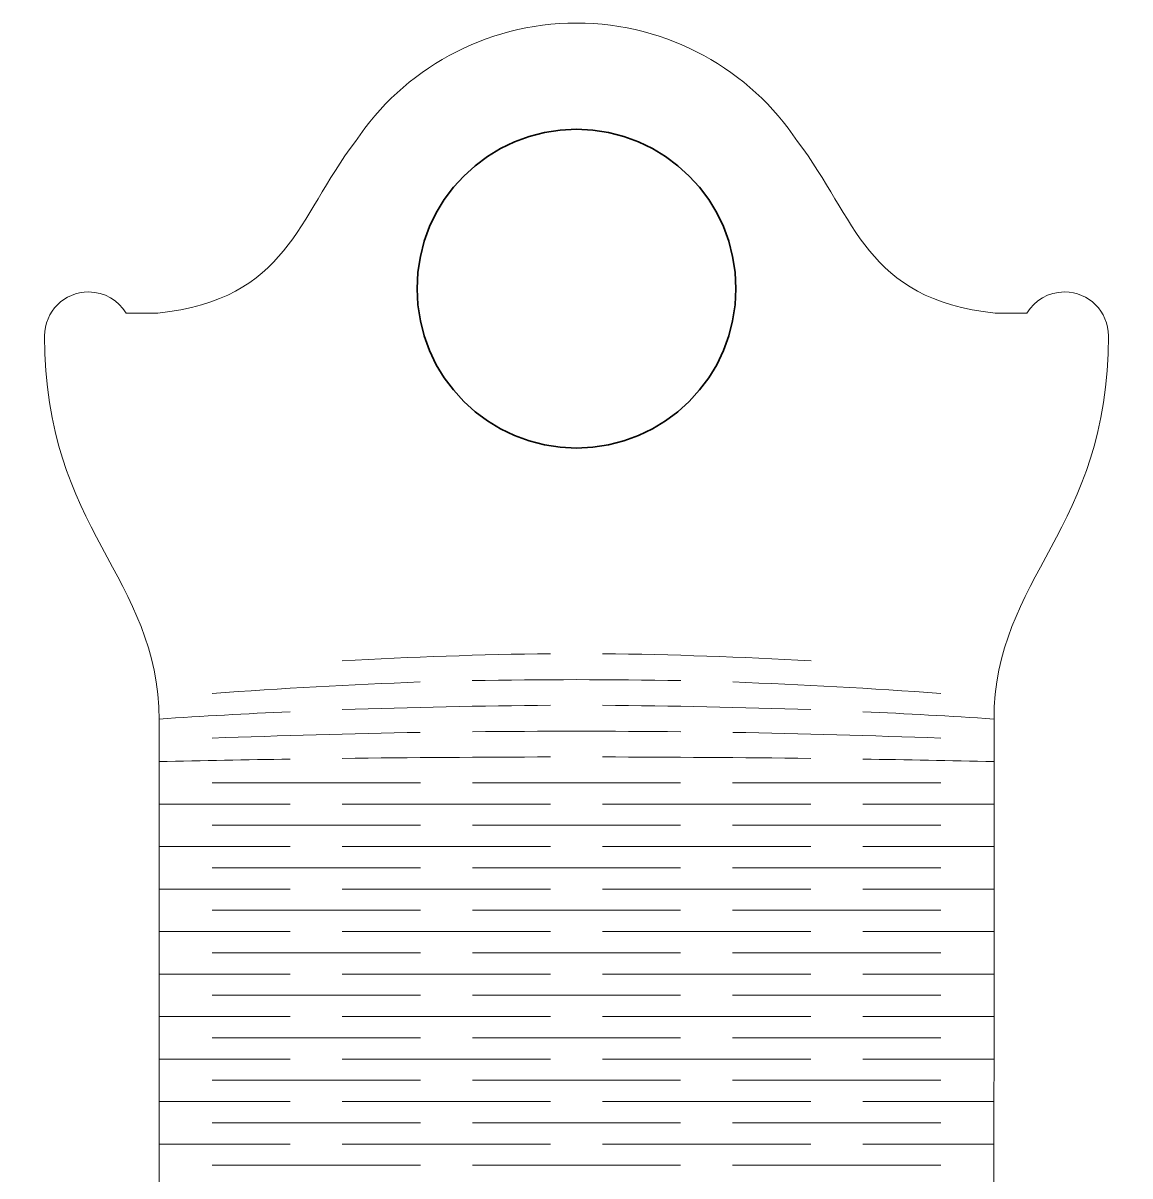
# Model space of a CAD drawing. Header units: millimetres. Extents: x 3373 to 5945, y -463 to 413.
# Drawn here: x 4205.6 to 4309.8, y 217.4 to 325.9 of the extents above; entities that cross this region are included whole.
import ezdxf

# ---------------------------------------------------------------- set-up
doc = ezdxf.new("R2010")
doc.units = ezdxf.units.MM
doc.header["$MEASUREMENT"] = 0
doc.layers.add('Layer 1', color=7, linetype='Continuous')

msp = doc.modelspace()

# ---------------------------------------------------------------- linework, layer by layer
at = {"layer": 'Layer 1', "color": 240, "lineweight": 9}
msp.add_open_spline([(4256.6927, -107.9486), (4249.343, -115.2982), (4239.045, -109.6663), (4230.6279, -117.2591), (4230.6279, -117.2591), (4230.218, -117.6291), (4229.4555, -117.9482), (4228.9029, -117.9482), (4228.9029, -117.9482), (4228.9029, -117.9482), (4207.5812, -117.9482), (4207.5812, -117.9482), (4207.5812, -117.9482), (4206.4768, -117.9482), (4205.5954, -117.0532), (4205.5954, -115.9486), (4205.5954, -115.9486), (4205.5954, -78.677), (4211.9688, -67.9323), (4212.1929, -50.7462), (4212.1929, -50.7462), (4212.1929, -49.0898), (4213.5357, -47.7461), (4215.1928, -47.7461), (4215.1928, -47.7461), (4215.1928, -47.7461), (4218.3947, -47.7461), (4218.3947, -47.7461), (4218.3947, -47.7461), (4218.3947, -47.7461), (4218.3947, -38.146), (4218.3947, -38.146), (4218.3947, -38.146), (4218.3947, -38.146), (4215.8946, -38.146), (4215.8946, -38.146), (4215.8946, -38.146), (4215.6185, -38.146), (4215.3947, -37.9221), (4215.3947, -37.6458), (4215.3947, -37.6458), (4215.3947, -37.6458), (4215.3947, -28.2455), (4215.3947, -28.2455), (4215.3947, -28.2455), (4215.3947, -27.9698), (4215.6185, -27.7459), (4215.8946, -27.7459), (4215.8946, -27.7459), (4215.8946, -27.7459), (4218.3947, -27.7459), (4218.3947, -27.7459), (4218.3947, -27.7459), (4218.3947, -27.7459), (4218.3947, -18.146), (4218.3947, -18.146), (4218.3947, -18.146), (4218.3947, -18.146), (4215.8946, -18.146), (4215.8946, -18.146), (4215.8946, -18.146), (4215.6185, -18.146), (4215.3947, -17.9221), (4215.3947, -17.6458), (4215.3947, -17.6458), (4215.3947, -17.6458), (4215.3947, -8.2454), (4215.3947, -8.2454), (4215.3947, -8.2454), (4215.3947, -7.9698), (4215.6185, -7.7459), (4215.8946, -7.7459), (4215.8946, -7.7459), (4215.8946, -7.7459), (4218.3947, -7.7453), (4218.3947, -7.7453), (4218.3947, -7.7453), (4218.3947, -7.7453), (4218.3947, 1.8542), (4218.3947, 1.8542), (4218.3947, 1.8542), (4218.3947, 1.8542), (4215.8946, 1.8542), (4215.8946, 1.8542), (4215.8946, 1.8542), (4215.6185, 1.8542), (4215.3947, 2.0782), (4215.3947, 2.3544), (4215.3947, 2.3544), (4215.3947, 2.3544), (4215.3947, 11.7547), (4215.3947, 11.7547), (4215.3947, 11.7547), (4215.3947, 12.0304), (4215.6185, 12.2542), (4215.8946, 12.2542), (4215.8946, 12.2542), (4215.8946, 12.2542), (4218.3947, 12.2549), (4218.3947, 12.2549), (4218.3947, 12.2549), (4218.3947, 12.2549), (4218.3947, 21.8543), (4218.3947, 21.8543), (4218.3947, 21.8543), (4218.3947, 21.8543), (4215.8946, 21.8543), (4215.8946, 21.8543), (4215.8946, 21.8543), (4215.6185, 21.8543), (4215.3947, 22.0784), (4215.3947, 22.3547), (4215.3947, 22.3547), (4215.3947, 22.3547), (4215.3947, 31.7549), (4215.3947, 31.7549), (4215.3947, 31.7549), (4215.3947, 32.0305), (4215.6185, 32.2544), (4215.8946, 32.2544), (4215.8946, 32.2544), (4215.8946, 32.2544), (4218.3947, 32.2551), (4218.3947, 32.2551), (4218.3947, 32.2551), (4218.3947, 32.2551), (4218.3947, 41.8546), (4218.3947, 41.8546), (4218.3947, 41.8546), (4218.3947, 41.8546), (4215.8946, 41.8546), (4215.8946, 41.8546), (4215.8946, 41.8546), (4215.6185, 41.8546), (4215.3947, 42.0785), (4215.3947, 42.3548), (4215.3947, 42.3548), (4215.3947, 42.3548), (4215.3947, 51.755), (4215.3947, 51.755), (4215.3947, 51.755), (4215.3947, 52.0306), (4215.6185, 52.2547), (4215.8946, 52.2547), (4215.8946, 52.2547), (4215.8946, 52.2547), (4218.3947, 52.2554), (4218.3947, 52.2554), (4218.3947, 52.2554), (4218.3947, 52.2554), (4218.3947, 61.8548), (4218.3947, 61.8548), (4218.3947, 61.8548), (4218.3947, 61.8548), (4215.8946, 61.8548), (4215.8946, 61.8548), (4215.8946, 61.8548), (4215.6185, 61.8548), (4215.3947, 62.0787), (4215.3947, 62.355), (4215.3947, 62.355), (4215.3947, 62.355), (4215.3947, 71.7553), (4215.3947, 71.7553), (4215.3947, 71.7553), (4215.3947, 72.0308), (4215.6185, 72.2548), (4215.8946, 72.2548), (4215.8946, 72.2548), (4215.8946, 72.2548), (4218.3947, 72.2555), (4218.3947, 72.2555), (4218.3947, 72.2555), (4218.3947, 72.2555), (4218.3947, 81.8551), (4218.3947, 81.8551), (4218.3947, 81.8551), (4218.3947, 81.8551), (4215.8946, 81.8551), (4215.8946, 81.8551), (4215.8946, 81.8551), (4215.6185, 81.8551), (4215.3947, 82.0791), (4215.3947, 82.3554), (4215.3947, 82.3554), (4215.3947, 82.3554), (4215.3947, 91.7549), (4215.3947, 91.7549), (4215.3947, 91.7549), (4215.3947, 92.0306), (4215.6185, 92.2545), (4215.8946, 92.2545), (4215.8946, 92.2545), (4215.8946, 92.2545), (4218.3947, 92.2552), (4218.3947, 92.2552), (4218.3947, 92.2552), (4218.3947, 92.2552), (4218.3947, 101.8555), (4218.3947, 101.8555), (4218.3947, 101.8555), (4218.3947, 101.8555), (4215.8946, 101.8548), (4215.8946, 101.8548), (4215.8946, 101.8548), (4215.6185, 101.8548), (4215.3947, 102.0787), (4215.3947, 102.3544), (4215.3947, 102.3544), (4215.3947, 102.3544), (4215.3947, 111.7547), (4215.3947, 111.7547), (4215.3947, 111.7547), (4215.3947, 112.0309), (4215.6185, 112.2549), (4215.8946, 112.2549), (4215.8946, 112.2549), (4215.8946, 112.2549), (4218.3947, 112.2549), (4218.3947, 112.2549), (4218.3947, 112.2549), (4218.3947, 112.2549), (4218.3947, 121.8551), (4218.3947, 121.8551), (4218.3947, 121.8551), (4218.3947, 121.8551), (4215.8946, 121.8545), (4215.8946, 121.8545), (4215.8946, 121.8545), (4215.6185, 121.8545), (4215.3947, 122.0783), (4215.3947, 122.3546), (4215.3947, 122.3546), (4215.3947, 122.3546), (4215.3947, 131.755), (4215.3947, 131.755), (4215.3947, 131.755), (4215.3947, 132.0306), (4215.6185, 132.2546), (4215.8946, 132.2546), (4215.8946, 132.2546), (4215.8946, 132.2546), (4218.3947, 132.2546), (4218.3947, 132.2546), (4218.3947, 132.2546), (4218.3947, 132.2546), (4218.3947, 141.8553), (4218.3947, 141.8553), (4218.3947, 141.8553), (4218.3947, 141.8553), (4215.8946, 141.8546), (4215.8946, 141.8546), (4215.8946, 141.8546), (4215.6185, 141.8546), (4215.3947, 142.0785), (4215.3947, 142.3548), (4215.3947, 142.3548), (4215.3947, 142.3548), (4215.3947, 151.7551), (4215.3947, 151.7551), (4215.3947, 151.7551), (4215.3947, 152.0308), (4215.6185, 152.2546), (4215.8946, 152.2546), (4215.8946, 152.2546), (4215.8946, 152.2546), (4218.3947, 152.2546), (4218.3947, 152.2546), (4218.3947, 152.2546), (4218.3947, 152.2546), (4218.3947, 161.8554), (4218.3947, 161.8554), (4218.3947, 161.8554), (4218.3947, 161.8554), (4215.8946, 161.8547), (4215.8946, 161.8547), (4215.8946, 161.8547), (4215.6185, 161.8547), (4215.3947, 162.0788), (4215.3947, 162.355), (4215.3947, 162.355), (4215.3947, 162.355), (4215.3947, 171.7552), (4215.3947, 171.7552), (4215.3947, 171.7552), (4215.3947, 172.0309), (4215.6185, 172.2547), (4215.8946, 172.2547), (4215.8946, 172.2547), (4215.8946, 172.2547), (4218.3947, 172.2547), (4218.3947, 172.2547), (4218.3947, 172.2547), (4218.3947, 172.2547), (4218.3947, 181.8556), (4218.3947, 181.8556), (4218.3947, 181.8556), (4218.3947, 181.8556), (4215.8946, 181.8548), (4215.8946, 181.8548), (4215.8946, 181.8548), (4215.6185, 181.8548), (4215.3947, 182.0788), (4215.3947, 182.3551), (4215.3947, 182.3551), (4215.3947, 182.3551), (4215.3947, 191.7553), (4215.3947, 191.7553), (4215.3947, 191.7553), (4215.3947, 192.0309), (4215.6185, 192.2549), (4215.8946, 192.2549), (4215.8946, 192.2549), (4215.8946, 192.2549), (4218.3947, 192.2549), (4218.3947, 192.2549), (4218.3947, 192.2549), (4218.3947, 192.2553), (4218.3933, 260.2632), (4218.3933, 260.2632), (4218.3933, 260.2632), (4218.3933, 273.851), (4207.6225, 277.9996), (4207.6225, 296.4188), (4207.6225, 296.4188), (4207.6225, 298.7023), (4209.4725, 300.5529), (4211.7559, 300.5529), (4211.7559, 300.5529), (4213.2583, 300.5529), (4214.5721, 299.7516), (4215.2913, 298.5526), (4215.2913, 298.5526), (4215.2913, 298.5526), (4218.2914, 298.5526), (4218.2914, 298.5526), (4218.2914, 298.5526), (4230.5672, 299.9075), (4231.343, 307.4568), (4236.8873, 314.7226), (4236.8873, 314.7226), (4241.37, 321.436), (4249.0154, 325.8579), (4257.6931, 325.8579), (4257.6931, 325.8579), (4266.3711, 325.8579), (4274.0164, 321.436), (4278.4991, 314.7226), (4278.4991, 314.7226), (4284.0434, 307.4568), (4284.8191, 299.9075), (4297.095, 298.5526), (4297.095, 298.5526), (4297.095, 298.5526), (4300.0951, 298.5526), (4300.0951, 298.5526), (4300.0951, 298.5526), (4300.8144, 299.7516), (4302.1288, 300.5529), (4303.6305, 300.5529), (4303.6305, 300.5529), (4305.9138, 300.5529), (4307.7639, 298.7023), (4307.7639, 296.4188), (4307.7639, 296.4188), (4307.7639, 277.9996), (4296.9932, 273.851), (4296.9932, 260.2632), (4296.9932, 260.2632), (4296.9932, 260.2632), (4296.9917, 192.2553), (4296.9917, 192.2553), (4296.9917, 192.2553), (4296.9908, 192.2549), (4299.4909, 192.2549), (4299.4909, 192.2549), (4299.4909, 192.2549), (4299.7668, 192.2549), (4299.9907, 192.0309), (4299.9907, 191.7553), (4299.9907, 191.7553), (4299.9907, 191.7553), (4299.9907, 182.3551), (4299.9907, 182.3551), (4299.9907, 182.3551), (4299.9907, 182.0788), (4299.7668, 181.8548), (4299.4909, 181.8548), (4299.4909, 181.8548), (4299.4909, 181.8548), (4296.9908, 181.8556), (4296.9908, 181.8556), (4296.9908, 181.8556), (4296.9908, 181.8556), (4296.9908, 172.2547), (4296.9908, 172.2547), (4296.9908, 172.2547), (4296.9908, 172.2547), (4299.4909, 172.2547), (4299.4909, 172.2547), (4299.4909, 172.2547), (4299.7668, 172.2547), (4299.9907, 172.0309), (4299.9907, 171.7552), (4299.9907, 171.7552), (4299.9907, 171.7552), (4299.9907, 162.355), (4299.9907, 162.355), (4299.9907, 162.355), (4299.9907, 162.0788), (4299.7668, 161.8547), (4299.4909, 161.8547), (4299.4909, 161.8547), (4299.4909, 161.8547), (4296.9908, 161.8554), (4296.9908, 161.8554), (4296.9908, 161.8554), (4296.9908, 161.8554), (4296.9908, 152.2553), (4296.9908, 152.2553), (4296.9908, 152.2553), (4296.9908, 152.2553), (4299.4909, 152.2546), (4299.4909, 152.2546), (4299.4909, 152.2546), (4299.7668, 152.2546), (4299.9907, 152.0308), (4299.9907, 151.7551), (4299.9907, 151.7551), (4299.9907, 151.7551), (4299.9907, 142.3548), (4299.9907, 142.3548), (4299.9907, 142.3548), (4299.9907, 142.0785), (4299.7668, 141.8546), (4299.4909, 141.8546), (4299.4909, 141.8546), (4299.4909, 141.8546), (4296.9908, 141.8546), (4296.9908, 141.8546), (4296.9908, 141.8546), (4296.9908, 141.8546), (4296.9908, 132.2546), (4296.9908, 132.2546), (4296.9908, 132.2546), (4296.9908, 132.2546), (4299.4909, 132.2546), (4299.4909, 132.2546), (4299.4909, 132.2546), (4299.7668, 132.2546), (4299.9907, 132.0306), (4299.9907, 131.755), (4299.9907, 131.755), (4299.9907, 131.755), (4299.9907, 122.3546), (4299.9907, 122.3546), (4299.9907, 122.3546), (4299.9907, 122.0783), (4299.7668, 121.8545), (4299.4909, 121.8545), (4299.4909, 121.8545), (4299.4909, 121.8545), (4296.9908, 121.8551), (4296.9908, 121.8551), (4296.9908, 121.8551), (4296.9908, 121.8551), (4296.9908, 112.2549), (4296.9908, 112.2549), (4296.9908, 112.2549), (4296.9908, 112.2549), (4299.4909, 112.2549), (4299.4909, 112.2549), (4299.4909, 112.2549), (4299.7668, 112.2549), (4299.9907, 112.0309), (4299.9907, 111.7547), (4299.9907, 111.7547), (4299.9907, 111.7547), (4299.9907, 102.3544), (4299.9907, 102.3544), (4299.9907, 102.3544), (4299.9907, 102.0787), (4299.7668, 101.8548), (4299.4909, 101.8548), (4299.4909, 101.8548), (4299.4909, 101.8548), (4296.9908, 101.8555), (4296.9908, 101.8555), (4296.9908, 101.8555), (4296.9908, 101.8555), (4296.9908, 92.2552), (4296.9908, 92.2552), (4296.9908, 92.2552), (4296.9908, 92.2552), (4299.4909, 92.2545), (4299.4909, 92.2545), (4299.4909, 92.2545), (4299.7668, 92.2545), (4299.9907, 92.0306), (4299.9907, 91.7549), (4299.9907, 91.7549), (4299.9907, 91.7549), (4299.9907, 82.3554), (4299.9907, 82.3554), (4299.9907, 82.3554), (4299.9907, 82.0791), (4299.7668, 81.8551), (4299.4909, 81.8551), (4299.4909, 81.8551), (4299.4909, 81.8551), (4296.9908, 81.8551), (4296.9908, 81.8551), (4296.9908, 81.8551), (4296.9908, 81.8551), (4296.9908, 72.2555), (4296.9908, 72.2555), (4296.9908, 72.2555), (4296.9908, 72.2555), (4299.4909, 72.2548), (4299.4909, 72.2548), (4299.4909, 72.2548), (4299.7668, 72.2548), (4299.9907, 72.0308), (4299.9907, 71.7553), (4299.9907, 71.7553), (4299.9907, 71.7553), (4299.9907, 62.355), (4299.9907, 62.355), (4299.9907, 62.355), (4299.9907, 62.0787), (4299.7668, 61.8548), (4299.4909, 61.8548), (4299.4909, 61.8548), (4299.4909, 61.8548), (4296.9908, 61.8548), (4296.9908, 61.8548), (4296.9908, 61.8548), (4296.9908, 61.8548), (4296.9908, 52.2547), (4296.9908, 52.2547), (4296.9908, 52.2547), (4296.9908, 52.2547), (4299.4909, 52.2547), (4299.4909, 52.2547), (4299.4909, 52.2547), (4299.7668, 52.2547), (4299.9907, 52.0306), (4299.9907, 51.755), (4299.9907, 51.755), (4299.9907, 51.755), (4299.9907, 42.3548), (4299.9907, 42.3548), (4299.9907, 42.3548), (4299.9907, 42.0785), (4299.7668, 41.8546), (4299.4909, 41.8546), (4299.4909, 41.8546), (4299.4909, 41.8546), (4296.9908, 41.8553), (4296.9908, 41.8553), (4296.9908, 41.8553), (4296.9908, 41.8553), (4296.9908, 32.2551), (4296.9908, 32.2551), (4296.9908, 32.2551), (4296.9908, 32.2551), (4299.4909, 32.2544), (4299.4909, 32.2544), (4299.4909, 32.2544), (4299.7668, 32.2544), (4299.9907, 32.0305), (4299.9907, 31.7549), (4299.9907, 31.7549), (4299.9907, 31.7549), (4299.9907, 22.3547), (4299.9907, 22.3547), (4299.9907, 22.3547), (4299.9907, 22.0784), (4299.7668, 21.8543), (4299.4909, 21.8543), (4299.4909, 21.8543), (4299.4909, 21.8543), (4296.9908, 21.8543), (4296.9908, 21.8543), (4296.9908, 21.8543), (4296.9908, 21.8543), (4296.9908, 12.2549), (4296.9908, 12.2549), (4296.9908, 12.2549), (4296.9908, 12.2549), (4299.4909, 12.2542), (4299.4909, 12.2542), (4299.4909, 12.2542), (4299.7668, 12.2542), (4299.9907, 12.0304), (4299.9907, 11.7547), (4299.9907, 11.7547), (4299.9907, 11.7547), (4299.9907, 2.3544), (4299.9907, 2.3544), (4299.9907, 2.3544), (4299.9907, 2.0782), (4299.7668, 1.8542), (4299.4909, 1.8542), (4299.4909, 1.8542), (4299.4909, 1.8542), (4296.9908, 1.8542), (4296.9908, 1.8542), (4296.9908, 1.8542), (4296.9908, 1.8542), (4296.9908, -7.7459), (4296.9908, -7.7459), (4296.9908, -7.7459), (4296.9908, -7.7459), (4299.4909, -7.7459), (4299.4909, -7.7459), (4299.4909, -7.7459), (4299.7668, -7.7459), (4299.9907, -7.9698), (4299.9907, -8.2454), (4299.9907, -8.2454), (4299.9907, -8.2454), (4299.9907, -17.6458), (4299.9907, -17.6458), (4299.9907, -17.6458), (4299.9907, -17.9221), (4299.7668, -18.146), (4299.4909, -18.146), (4299.4909, -18.146), (4299.4909, -18.146), (4296.9908, -18.1453), (4296.9908, -18.1453), (4296.9908, -18.1453), (4296.9908, -18.1453), (4296.9908, -27.7459), (4296.9908, -27.7459), (4296.9908, -27.7459), (4296.9908, -27.7459), (4299.4909, -27.7459), (4299.4909, -27.7459), (4299.4909, -27.7459), (4299.7668, -27.7459), (4299.9907, -27.9698), (4299.9907, -28.2455), (4299.9907, -28.2455), (4299.9907, -28.2455), (4299.9907, -37.6458), (4299.9907, -37.6458), (4299.9907, -37.6458), (4299.9907, -37.9221), (4299.7668, -38.146), (4299.4909, -38.146), (4299.4909, -38.146), (4299.4909, -38.146), (4296.9908, -38.146), (4296.9908, -38.146), (4296.9908, -38.146), (4296.9908, -38.146), (4296.9908, -47.7454), (4296.9908, -47.7454), (4296.9908, -47.7454), (4296.991, -47.7461), (4300.193, -47.7461), (4300.193, -47.7461), (4300.193, -47.7461), (4301.8501, -47.7461), (4303.1929, -49.0898), (4303.1929, -50.7462), (4303.1929, -50.7462), (4303.4169, -67.9323), (4309.7902, -78.677), (4309.7902, -115.9486), (4309.7902, -115.9486), (4309.7902, -117.0532), (4308.909, -117.9482), (4307.8046, -117.9482), (4307.8046, -117.9482), (4307.8046, -117.9482), (4286.4828, -117.9482), (4286.4828, -117.9482), (4286.4828, -117.9482), (4285.9305, -117.9482), (4285.1678, -117.6291), (4284.7578, -117.2591), (4284.7578, -117.2591), (4276.3407, -109.6663), (4266.0428, -115.2982), (4258.693, -107.9486), (4258.693, -107.9486), (4258.693, -107.9486), (4256.6927, -107.9486), (4256.6927, -107.9486)], degree=3, knots=[0, 0, 0, 0, 0.00574713, 0.00574713, 0.00574713, 0.00574713, 0.01149425, 0.01149425, 0.01149425, 0.01149425, 0.01724138, 0.01724138, 0.01724138, 0.01724138, 0.02298851, 0.02298851, 0.02298851, 0.02298851, 0.02873563, 0.02873563, 0.02873563, 0.02873563, 0.03448276, 0.03448276, 0.03448276, 0.03448276, 0.04022989, 0.04022989, 0.04022989, 0.04022989, 0.04597701, 0.04597701, 0.04597701, 0.04597701, 0.05172414, 0.05172414, 0.05172414, 0.05172414, 0.05747126, 0.05747126, 0.05747126, 0.05747126, 0.06321839, 0.06321839, 0.06321839, 0.06321839, 0.06896552, 0.06896552, 0.06896552, 0.06896552, 0.07471264, 0.07471264, 0.07471264, 0.07471264, 0.08045977, 0.08045977, 0.08045977, 0.08045977, 0.0862069, 0.0862069, 0.0862069, 0.0862069, 0.09195402, 0.09195402, 0.09195402, 0.09195402, 0.09770115, 0.09770115, 0.09770115, 0.09770115, 0.10344828, 0.10344828, 0.10344828, 0.10344828, 0.1091954, 0.1091954, 0.1091954, 0.1091954, 0.11494253, 0.11494253, 0.11494253, 0.11494253, 0.12068966, 0.12068966, 0.12068966, 0.12068966, 0.12643678, 0.12643678, 0.12643678, 0.12643678, 0.13218391, 0.13218391, 0.13218391, 0.13218391, 0.13793103, 0.13793103, 0.13793103, 0.13793103, 0.14367816, 0.14367816, 0.14367816, 0.14367816, 0.14942529, 0.14942529, 0.14942529, 0.14942529, 0.15517241, 0.15517241, 0.15517241, 0.15517241, 0.16091954, 0.16091954, 0.16091954, 0.16091954, 0.16666667, 0.16666667, 0.16666667, 0.16666667, 0.17241379, 0.17241379, 0.17241379, 0.17241379, 0.17816092, 0.17816092, 0.17816092, 0.17816092, 0.18390805, 0.18390805, 0.18390805, 0.18390805, 0.18965517, 0.18965517, 0.18965517, 0.18965517, 0.1954023, 0.1954023, 0.1954023, 0.1954023, 0.20114943, 0.20114943, 0.20114943, 0.20114943, 0.20689655, 0.20689655, 0.20689655, 0.20689655, 0.21264368, 0.21264368, 0.21264368, 0.21264368, 0.2183908, 0.2183908, 0.2183908, 0.2183908, 0.22413793, 0.22413793, 0.22413793, 0.22413793, 0.22988506, 0.22988506, 0.22988506, 0.22988506, 0.23563218, 0.23563218, 0.23563218, 0.23563218, 0.24137931, 0.24137931, 0.24137931, 0.24137931, 0.24712644, 0.24712644, 0.24712644, 0.24712644, 0.25287356, 0.25287356, 0.25287356, 0.25287356, 0.25862069, 0.25862069, 0.25862069, 0.25862069, 0.26436782, 0.26436782, 0.26436782, 0.26436782, 0.27011494, 0.27011494, 0.27011494, 0.27011494, 0.27586207, 0.27586207, 0.27586207, 0.27586207, 0.2816092, 0.2816092, 0.2816092, 0.2816092, 0.28735632, 0.28735632, 0.28735632, 0.28735632, 0.29310345, 0.29310345, 0.29310345, 0.29310345, 0.29885057, 0.29885057, 0.29885057, 0.29885057, 0.3045977, 0.3045977, 0.3045977, 0.3045977, 0.31034483, 0.31034483, 0.31034483, 0.31034483, 0.31609195, 0.31609195, 0.31609195, 0.31609195, 0.32183908, 0.32183908, 0.32183908, 0.32183908, 0.32758621, 0.32758621, 0.32758621, 0.32758621, 0.33333333, 0.33333333, 0.33333333, 0.33333333, 0.33908046, 0.33908046, 0.33908046, 0.33908046, 0.34482759, 0.34482759, 0.34482759, 0.34482759, 0.35057471, 0.35057471, 0.35057471, 0.35057471, 0.35632184, 0.35632184, 0.35632184, 0.35632184, 0.36206897, 0.36206897, 0.36206897, 0.36206897, 0.36781609, 0.36781609, 0.36781609, 0.36781609, 0.37356322, 0.37356322, 0.37356322, 0.37356322, 0.37931034, 0.37931034, 0.37931034, 0.37931034, 0.38505747, 0.38505747, 0.38505747, 0.38505747, 0.3908046, 0.3908046, 0.3908046, 0.3908046, 0.39655172, 0.39655172, 0.39655172, 0.39655172, 0.40229885, 0.40229885, 0.40229885, 0.40229885, 0.40804598, 0.40804598, 0.40804598, 0.40804598, 0.4137931, 0.4137931, 0.4137931, 0.4137931, 0.41954023, 0.41954023, 0.41954023, 0.41954023, 0.42528736, 0.42528736, 0.42528736, 0.42528736, 0.43103448, 0.43103448, 0.43103448, 0.43103448, 0.43678161, 0.43678161, 0.43678161, 0.43678161, 0.44252874, 0.44252874, 0.44252874, 0.44252874, 0.44827586, 0.44827586, 0.44827586, 0.44827586, 0.45402299, 0.45402299, 0.45402299, 0.45402299, 0.45977011, 0.45977011, 0.45977011, 0.45977011, 0.46551724, 0.46551724, 0.46551724, 0.46551724, 0.47126437, 0.47126437, 0.47126437, 0.47126437, 0.47701149, 0.47701149, 0.47701149, 0.47701149, 0.48275862, 0.48275862, 0.48275862, 0.48275862, 0.48850575, 0.48850575, 0.48850575, 0.48850575, 0.49425287, 0.49425287, 0.49425287, 0.49425287, 0.5, 0.5, 0.5, 0.5, 0.50574713, 0.50574713, 0.50574713, 0.50574713, 0.51149425, 0.51149425, 0.51149425, 0.51149425, 0.51724138, 0.51724138, 0.51724138, 0.51724138, 0.52298851, 0.52298851, 0.52298851, 0.52298851, 0.52873563, 0.52873563, 0.52873563, 0.52873563, 0.53448276, 0.53448276, 0.53448276, 0.53448276, 0.54022989, 0.54022989, 0.54022989, 0.54022989, 0.54597701, 0.54597701, 0.54597701, 0.54597701, 0.55172414, 0.55172414, 0.55172414, 0.55172414, 0.55747126, 0.55747126, 0.55747126, 0.55747126, 0.56321839, 0.56321839, 0.56321839, 0.56321839, 0.56896552, 0.56896552, 0.56896552, 0.56896552, 0.57471264, 0.57471264, 0.57471264, 0.57471264, 0.58045977, 0.58045977, 0.58045977, 0.58045977, 0.5862069, 0.5862069, 0.5862069, 0.5862069, 0.59195402, 0.59195402, 0.59195402, 0.59195402, 0.59770115, 0.59770115, 0.59770115, 0.59770115, 0.60344828, 0.60344828, 0.60344828, 0.60344828, 0.6091954, 0.6091954, 0.6091954, 0.6091954, 0.61494253, 0.61494253, 0.61494253, 0.61494253, 0.62068966, 0.62068966, 0.62068966, 0.62068966, 0.62643678, 0.62643678, 0.62643678, 0.62643678, 0.63218391, 0.63218391, 0.63218391, 0.63218391, 0.63793103, 0.63793103, 0.63793103, 0.63793103, 0.64367816, 0.64367816, 0.64367816, 0.64367816, 0.64942529, 0.64942529, 0.64942529, 0.64942529, 0.65517241, 0.65517241, 0.65517241, 0.65517241, 0.66091954, 0.66091954, 0.66091954, 0.66091954, 0.66666667, 0.66666667, 0.66666667, 0.66666667, 0.67241379, 0.67241379, 0.67241379, 0.67241379, 0.67816092, 0.67816092, 0.67816092, 0.67816092, 0.68390805, 0.68390805, 0.68390805, 0.68390805, 0.68965517, 0.68965517, 0.68965517, 0.68965517, 0.6954023, 0.6954023, 0.6954023, 0.6954023, 0.70114943, 0.70114943, 0.70114943, 0.70114943, 0.70689655, 0.70689655, 0.70689655, 0.70689655, 0.71264368, 0.71264368, 0.71264368, 0.71264368, 0.7183908, 0.7183908, 0.7183908, 0.7183908, 0.72413793, 0.72413793, 0.72413793, 0.72413793, 0.72988506, 0.72988506, 0.72988506, 0.72988506, 0.73563218, 0.73563218, 0.73563218, 0.73563218, 0.74137931, 0.74137931, 0.74137931, 0.74137931, 0.74712644, 0.74712644, 0.74712644, 0.74712644, 0.75287356, 0.75287356, 0.75287356, 0.75287356, 0.75862069, 0.75862069, 0.75862069, 0.75862069, 0.76436782, 0.76436782, 0.76436782, 0.76436782, 0.77011494, 0.77011494, 0.77011494, 0.77011494, 0.77586207, 0.77586207, 0.77586207, 0.77586207, 0.7816092, 0.7816092, 0.7816092, 0.7816092, 0.78735632, 0.78735632, 0.78735632, 0.78735632, 0.79310345, 0.79310345, 0.79310345, 0.79310345, 0.79885057, 0.79885057, 0.79885057, 0.79885057, 0.8045977, 0.8045977, 0.8045977, 0.8045977, 0.81034483, 0.81034483, 0.81034483, 0.81034483, 0.81609195, 0.81609195, 0.81609195, 0.81609195, 0.82183908, 0.82183908, 0.82183908, 0.82183908, 0.82758621, 0.82758621, 0.82758621, 0.82758621, 0.83333333, 0.83333333, 0.83333333, 0.83333333, 0.83908046, 0.83908046, 0.83908046, 0.83908046, 0.84482759, 0.84482759, 0.84482759, 0.84482759, 0.85057471, 0.85057471, 0.85057471, 0.85057471, 0.85632184, 0.85632184, 0.85632184, 0.85632184, 0.86206897, 0.86206897, 0.86206897, 0.86206897, 0.86781609, 0.86781609, 0.86781609, 0.86781609, 0.87356322, 0.87356322, 0.87356322, 0.87356322, 0.87931034, 0.87931034, 0.87931034, 0.87931034, 0.88505747, 0.88505747, 0.88505747, 0.88505747, 0.8908046, 0.8908046, 0.8908046, 0.8908046, 0.89655172, 0.89655172, 0.89655172, 0.89655172, 0.90229885, 0.90229885, 0.90229885, 0.90229885, 0.90804598, 0.90804598, 0.90804598, 0.90804598, 0.9137931, 0.9137931, 0.9137931, 0.9137931, 0.91954023, 0.91954023, 0.91954023, 0.91954023, 0.92528736, 0.92528736, 0.92528736, 0.92528736, 0.93103448, 0.93103448, 0.93103448, 0.93103448, 0.93678161, 0.93678161, 0.93678161, 0.93678161, 0.94252874, 0.94252874, 0.94252874, 0.94252874, 0.94827586, 0.94827586, 0.94827586, 0.94827586, 0.95402299, 0.95402299, 0.95402299, 0.95402299, 0.95977011, 0.95977011, 0.95977011, 0.95977011, 0.96551724, 0.96551724, 0.96551724, 0.96551724, 0.97126437, 0.97126437, 0.97126437, 0.97126437, 0.97701149, 0.97701149, 0.97701149, 0.97701149, 0.98275862, 0.98275862, 0.98275862, 0.98275862, 0.98850575, 0.98850575, 0.98850575, 0.98850575, 1, 1, 1, 1], dxfattribs=at)
at = {"layer": 'Layer 1', "color": 35, "lineweight": 35}
msp.add_open_spline([(4272.6932, 300.8578), (4272.6932, 300.8578), (4272.6181, 299.3329), (4272.6181, 299.3329), (4272.6181, 299.3329), (4272.6181, 299.3329), (4272.3931, 297.8329), (4272.3931, 297.8329), (4272.3931, 297.8329), (4272.3931, 297.8329), (4272.0181, 296.4079), (4272.0181, 296.4079), (4272.0181, 296.4079), (4272.0181, 296.4079), (4271.5181, 295.0329), (4271.5181, 295.0329), (4271.5181, 295.0329), (4271.5181, 295.0329), (4270.8931, 293.7078), (4270.8931, 293.7078), (4270.8931, 293.7078), (4270.8931, 293.7078), (4270.1431, 292.4829), (4270.1431, 292.4829), (4270.1431, 292.4829), (4270.1431, 292.4829), (4269.2681, 291.3328), (4269.2681, 291.3328), (4269.2681, 291.3328), (4269.2681, 291.3328), (4268.2931, 290.2579), (4268.2931, 290.2579), (4268.2931, 290.2579), (4268.2931, 290.2579), (4267.2432, 289.2829), (4267.2432, 289.2829), (4267.2432, 289.2829), (4267.2432, 289.2829), (4266.0681, 288.4329), (4266.0681, 288.4329), (4266.0681, 288.4329), (4266.0681, 288.4329), (4264.8431, 287.6829), (4264.8431, 287.6829), (4264.8431, 287.6829), (4264.8431, 287.6829), (4263.5431, 287.0329), (4263.5431, 287.0329), (4263.5431, 287.0329), (4263.5431, 287.0329), (4262.1431, 286.5329), (4262.1431, 286.5329), (4262.1431, 286.5329), (4262.1431, 286.5329), (4260.7181, 286.1578), (4260.7181, 286.1578), (4260.7181, 286.1578), (4260.7181, 286.1578), (4259.2181, 285.9329), (4259.2181, 285.9329), (4259.2181, 285.9329), (4259.2181, 285.9329), (4257.6931, 285.8579), (4257.6931, 285.8579), (4257.6931, 285.8579), (4257.6931, 285.8579), (4256.1681, 285.9329), (4256.1681, 285.9329), (4256.1681, 285.9329), (4256.1681, 285.9329), (4254.6681, 286.1578), (4254.6681, 286.1578), (4254.6681, 286.1578), (4254.6681, 286.1578), (4253.2431, 286.5329), (4253.2431, 286.5329), (4253.2431, 286.5329), (4253.2431, 286.5329), (4251.8431, 287.0329), (4251.8431, 287.0329), (4251.8431, 287.0329), (4251.8431, 287.0329), (4250.5431, 287.6829), (4250.5431, 287.6829), (4250.5431, 287.6829), (4250.5431, 287.6829), (4249.3181, 288.4329), (4249.3181, 288.4329), (4249.3181, 288.4329), (4249.3181, 288.4329), (4248.1432, 289.2829), (4248.1432, 289.2829), (4248.1432, 289.2829), (4248.1432, 289.2829), (4247.0931, 290.2579), (4247.0931, 290.2579), (4247.0931, 290.2579), (4247.0931, 290.2579), (4246.1181, 291.3328), (4246.1181, 291.3328), (4246.1181, 291.3328), (4246.1181, 291.3328), (4245.2431, 292.4829), (4245.2431, 292.4829), (4245.2431, 292.4829), (4245.2431, 292.4829), (4244.4932, 293.7078), (4244.4932, 293.7078), (4244.4932, 293.7078), (4244.4932, 293.7078), (4243.8681, 295.0329), (4243.8681, 295.0329), (4243.8681, 295.0329), (4243.8681, 295.0329), (4243.3681, 296.4079), (4243.3681, 296.4079), (4243.3681, 296.4079), (4243.3681, 296.4079), (4242.9932, 297.8329), (4242.9932, 297.8329), (4242.9932, 297.8329), (4242.9932, 297.8329), (4242.7681, 299.3329), (4242.7681, 299.3329), (4242.7681, 299.3329), (4242.7681, 299.3329), (4242.6932, 300.8578), (4242.6932, 300.8578), (4242.6932, 300.8578), (4242.6932, 300.8578), (4242.7681, 302.4079), (4242.7681, 302.4079), (4242.7681, 302.4079), (4242.7681, 302.4079), (4242.9932, 303.8829), (4242.9932, 303.8829), (4242.9932, 303.8829), (4242.9932, 303.8829), (4243.3681, 305.3329), (4243.3681, 305.3329), (4243.3681, 305.3329), (4243.3681, 305.3329), (4243.8681, 306.7079), (4243.8681, 306.7079), (4243.8681, 306.7079), (4243.8681, 306.7079), (4244.4932, 308.0079), (4244.4932, 308.0079), (4244.4932, 308.0079), (4244.4932, 308.0079), (4245.2431, 309.2579), (4245.2431, 309.2579), (4245.2431, 309.2579), (4245.2431, 309.2579), (4246.1181, 310.4079), (4246.1181, 310.4079), (4246.1181, 310.4079), (4246.1181, 310.4079), (4247.0931, 311.4579), (4247.0931, 311.4579), (4247.0931, 311.4579), (4247.0931, 311.4579), (4248.1432, 312.4329), (4248.1432, 312.4329), (4248.1432, 312.4329), (4248.1432, 312.4329), (4249.3181, 313.3079), (4249.3181, 313.3079), (4249.3181, 313.3079), (4249.3181, 313.3079), (4250.5431, 314.0579), (4250.5431, 314.0579), (4250.5431, 314.0579), (4250.5431, 314.0579), (4251.8431, 314.6829), (4251.8431, 314.6829), (4251.8431, 314.6829), (4251.8431, 314.6829), (4253.2431, 315.1829), (4253.2431, 315.1829), (4253.2431, 315.1829), (4253.2431, 315.1829), (4254.6681, 315.5579), (4254.6681, 315.5579), (4254.6681, 315.5579), (4254.6681, 315.5579), (4256.1681, 315.7829), (4256.1681, 315.7829), (4256.1681, 315.7829), (4256.1681, 315.7829), (4257.6931, 315.8579), (4257.6931, 315.8579), (4257.6931, 315.8579), (4257.6931, 315.8579), (4259.2181, 315.7829), (4259.2181, 315.7829), (4259.2181, 315.7829), (4259.2181, 315.7829), (4260.7181, 315.5579), (4260.7181, 315.5579), (4260.7181, 315.5579), (4260.7181, 315.5579), (4262.1431, 315.1829), (4262.1431, 315.1829), (4262.1431, 315.1829), (4262.1431, 315.1829), (4263.5431, 314.6829), (4263.5431, 314.6829), (4263.5431, 314.6829), (4263.5431, 314.6829), (4264.8431, 314.0579), (4264.8431, 314.0579), (4264.8431, 314.0579), (4264.8431, 314.0579), (4266.0681, 313.3079), (4266.0681, 313.3079), (4266.0681, 313.3079), (4266.0681, 313.3079), (4267.2432, 312.4329), (4267.2432, 312.4329), (4267.2432, 312.4329), (4267.2432, 312.4329), (4268.2931, 311.4579), (4268.2931, 311.4579), (4268.2931, 311.4579), (4268.2931, 311.4579), (4269.2681, 310.4079), (4269.2681, 310.4079), (4269.2681, 310.4079), (4269.2681, 310.4079), (4270.1431, 309.2579), (4270.1431, 309.2579), (4270.1431, 309.2579), (4270.1431, 309.2579), (4270.8931, 308.0079), (4270.8931, 308.0079), (4270.8931, 308.0079), (4270.8931, 308.0079), (4271.5181, 306.7079), (4271.5181, 306.7079), (4271.5181, 306.7079), (4271.5181, 306.7079), (4272.0181, 305.3329), (4272.0181, 305.3329), (4272.0181, 305.3329), (4272.0181, 305.3329), (4272.3931, 303.8829), (4272.3931, 303.8829), (4272.3931, 303.8829), (4272.3931, 303.8829), (4272.6181, 302.4079), (4272.6181, 302.4079), (4272.6181, 302.4079), (4272.6181, 302.4079), (4272.6932, 300.8578), (4272.6932, 300.8578)], degree=3, knots=[0, 0, 0, 0, 0.01538462, 0.01538462, 0.01538462, 0.01538462, 0.03076923, 0.03076923, 0.03076923, 0.03076923, 0.04615385, 0.04615385, 0.04615385, 0.04615385, 0.06153846, 0.06153846, 0.06153846, 0.06153846, 0.07692308, 0.07692308, 0.07692308, 0.07692308, 0.09230769, 0.09230769, 0.09230769, 0.09230769, 0.10769231, 0.10769231, 0.10769231, 0.10769231, 0.12307692, 0.12307692, 0.12307692, 0.12307692, 0.13846154, 0.13846154, 0.13846154, 0.13846154, 0.15384615, 0.15384615, 0.15384615, 0.15384615, 0.16923077, 0.16923077, 0.16923077, 0.16923077, 0.18461538, 0.18461538, 0.18461538, 0.18461538, 0.2, 0.2, 0.2, 0.2, 0.21538462, 0.21538462, 0.21538462, 0.21538462, 0.23076923, 0.23076923, 0.23076923, 0.23076923, 0.24615385, 0.24615385, 0.24615385, 0.24615385, 0.26153846, 0.26153846, 0.26153846, 0.26153846, 0.27692308, 0.27692308, 0.27692308, 0.27692308, 0.29230769, 0.29230769, 0.29230769, 0.29230769, 0.30769231, 0.30769231, 0.30769231, 0.30769231, 0.32307692, 0.32307692, 0.32307692, 0.32307692, 0.33846154, 0.33846154, 0.33846154, 0.33846154, 0.35384615, 0.35384615, 0.35384615, 0.35384615, 0.36923077, 0.36923077, 0.36923077, 0.36923077, 0.38461538, 0.38461538, 0.38461538, 0.38461538, 0.4, 0.4, 0.4, 0.4, 0.41538462, 0.41538462, 0.41538462, 0.41538462, 0.43076923, 0.43076923, 0.43076923, 0.43076923, 0.44615385, 0.44615385, 0.44615385, 0.44615385, 0.46153846, 0.46153846, 0.46153846, 0.46153846, 0.47692308, 0.47692308, 0.47692308, 0.47692308, 0.49230769, 0.49230769, 0.49230769, 0.49230769, 0.50769231, 0.50769231, 0.50769231, 0.50769231, 0.52307692, 0.52307692, 0.52307692, 0.52307692, 0.53846154, 0.53846154, 0.53846154, 0.53846154, 0.55384615, 0.55384615, 0.55384615, 0.55384615, 0.56923077, 0.56923077, 0.56923077, 0.56923077, 0.58461538, 0.58461538, 0.58461538, 0.58461538, 0.6, 0.6, 0.6, 0.6, 0.61538462, 0.61538462, 0.61538462, 0.61538462, 0.63076923, 0.63076923, 0.63076923, 0.63076923, 0.64615385, 0.64615385, 0.64615385, 0.64615385, 0.66153846, 0.66153846, 0.66153846, 0.66153846, 0.67692308, 0.67692308, 0.67692308, 0.67692308, 0.69230769, 0.69230769, 0.69230769, 0.69230769, 0.70769231, 0.70769231, 0.70769231, 0.70769231, 0.72307692, 0.72307692, 0.72307692, 0.72307692, 0.73846154, 0.73846154, 0.73846154, 0.73846154, 0.75384615, 0.75384615, 0.75384615, 0.75384615, 0.76923077, 0.76923077, 0.76923077, 0.76923077, 0.78461538, 0.78461538, 0.78461538, 0.78461538, 0.8, 0.8, 0.8, 0.8, 0.81538462, 0.81538462, 0.81538462, 0.81538462, 0.83076923, 0.83076923, 0.83076923, 0.83076923, 0.84615385, 0.84615385, 0.84615385, 0.84615385, 0.86153846, 0.86153846, 0.86153846, 0.86153846, 0.87692308, 0.87692308, 0.87692308, 0.87692308, 0.89230769, 0.89230769, 0.89230769, 0.89230769, 0.90769231, 0.90769231, 0.90769231, 0.90769231, 0.92307692, 0.92307692, 0.92307692, 0.92307692, 0.93846154, 0.93846154, 0.93846154, 0.93846154, 0.95384615, 0.95384615, 0.95384615, 0.95384615, 0.96923077, 0.96923077, 0.96923077, 0.96923077, 1, 1, 1, 1], dxfattribs=at)
at = {"layer": 'Layer 1', "color": 240, "lineweight": 9}
for points in [[(4255.24, 266.5114), (4248.6909, 266.4275), (4242.1614, 266.2035), (4235.6216, 265.84)], [(4279.7669, 265.8396), (4273.2272, 266.2035), (4266.6972, 266.4275), (4260.1482, 266.5114)], [(4242.9785, 263.8467), (4236.4384, 263.6002), (4229.9138, 263.2416), (4223.3856, 262.7712)], [(4267.5045, 263.9807), (4260.9611, 264.093), (4254.4272, 264.093), (4247.8841, 263.9807)], [(4272.4075, 263.8467), (4278.948, 263.6002), (4285.4727, 263.2416), (4292.0009, 262.7712)], [(4255.2424, 261.651), (4248.7015, 261.6008), (4242.1682, 261.466), (4235.6308, 261.2481)], [(4279.7583, 261.2481), (4273.2209, 261.4666), (4266.6873, 261.6008), (4260.1464, 261.651)], [(4230.7313, 261.0462), (4226.6172, 260.8603), (4222.5047, 260.6305), (4218.395, 260.3588)], [(4284.6544, 261.0462), (4288.7686, 260.86), (4292.8808, 260.6308), (4296.9901, 260.3588)], [(4242.9864, 259.1039), (4236.4521, 258.9799), (4229.9217, 258.801), (4223.3904, 258.5652)], [(4267.4992, 259.1706), (4260.9618, 259.2268), (4254.4272, 259.2268), (4247.8898, 259.1706)], [(4272.4007, 259.1033), (4278.935, 258.9799), (4285.4647, 258.8011), (4291.9961, 258.5654)], [(4230.7401, 256.5882), (4226.6246, 256.5263), (4222.5098, 256.449), (4218.395, 256.3591)], [(4255.2443, 256.7907), (4248.7094, 256.7739), (4242.1752, 256.7291), (4235.6405, 256.6558)], [(4279.7493, 256.6554), (4273.2143, 256.7291), (4266.6801, 256.7739), (4260.1446, 256.7907)], [(4284.6463, 256.5882), (4288.7611, 256.521), (4292.8755, 256.4449), (4296.9901, 256.3591)], [(4242.9934, 254.3608), (4236.4608, 254.3608), (4229.9278, 254.3605), (4223.3952, 254.36)], [(4267.493, 254.3607), (4260.9604, 254.3607), (4254.4276, 254.3607), (4247.8951, 254.3607)], [(4272.3928, 254.3608), (4278.9256, 254.3609), (4285.4582, 254.3602), (4291.9912, 254.3601)], [(4230.7443, 252.3594), (4230.7443, 252.3594), (4218.395, 252.3594), (4218.395, 252.3594)], [(4255.2441, 252.3594), (4255.2441, 252.3594), (4235.645, 252.3594), (4235.645, 252.3594)], [(4279.7438, 252.3594), (4279.7438, 252.3594), (4260.144, 252.3594), (4260.144, 252.3594)], [(4284.6407, 252.3594), (4284.6407, 252.3594), (4296.9901, 252.3594), (4296.9901, 252.3594)], [(4242.9944, 250.3598), (4242.9944, 250.3598), (4223.3952, 250.3598), (4223.3952, 250.3598)], [(4267.4935, 250.3598), (4267.4935, 250.3598), (4247.8947, 250.3598), (4247.8947, 250.3598)], [(4272.3923, 250.3598), (4272.3923, 250.3598), (4291.9912, 250.3598), (4291.9912, 250.3598)], [(4230.7443, 248.3597), (4230.7443, 248.3597), (4218.395, 248.3597), (4218.395, 248.3597)], [(4255.2441, 248.3597), (4255.2441, 248.3597), (4235.645, 248.3597), (4235.645, 248.3597)], [(4279.7438, 248.3597), (4279.7438, 248.3597), (4260.144, 248.3597), (4260.144, 248.3597)], [(4284.6407, 248.3597), (4284.6407, 248.3597), (4296.9901, 248.3597), (4296.9901, 248.3597)], [(4242.9944, 246.3593), (4242.9944, 246.3593), (4223.3952, 246.3593), (4223.3952, 246.3593)], [(4267.4935, 246.3593), (4267.4935, 246.3593), (4247.8947, 246.3593), (4247.8947, 246.3593)], [(4272.3923, 246.3593), (4272.3923, 246.3593), (4291.9912, 246.3593), (4291.9912, 246.3593)], [(4230.7443, 244.3599), (4230.7443, 244.3599), (4218.395, 244.3599), (4218.395, 244.3599)], [(4255.2441, 244.3599), (4255.2441, 244.3599), (4235.645, 244.3599), (4235.645, 244.3599)], [(4279.7438, 244.3599), (4279.7438, 244.3599), (4260.144, 244.3599), (4260.144, 244.3599)], [(4284.6407, 244.3599), (4284.6407, 244.3599), (4296.9901, 244.3599), (4296.9901, 244.3599)], [(4242.9944, 242.3598), (4242.9944, 242.3598), (4223.3952, 242.3598), (4223.3952, 242.3598)], [(4267.4935, 242.3598), (4267.4935, 242.3598), (4247.8947, 242.3598), (4247.8947, 242.3598)], [(4272.3923, 242.3598), (4272.3923, 242.3598), (4291.9912, 242.3598), (4291.9912, 242.3598)], [(4230.7443, 240.3603), (4230.7443, 240.3603), (4218.395, 240.3603), (4218.395, 240.3603)], [(4255.2441, 240.3603), (4255.2441, 240.3603), (4235.645, 240.3603), (4235.645, 240.3603)], [(4279.7438, 240.3603), (4279.7438, 240.3603), (4260.144, 240.3603), (4260.144, 240.3603)], [(4284.6407, 240.3603), (4284.6407, 240.3603), (4296.9901, 240.3603), (4296.9901, 240.3603)], [(4242.9944, 238.3599), (4242.9944, 238.3599), (4223.3952, 238.3599), (4223.3952, 238.3599)], [(4267.4935, 238.3599), (4267.4935, 238.3599), (4247.8947, 238.3599), (4247.8947, 238.3599)], [(4272.3923, 238.3599), (4272.3923, 238.3599), (4291.9912, 238.3599), (4291.9912, 238.3599)], [(4230.7443, 236.3598), (4230.7443, 236.3598), (4218.395, 236.3598), (4218.395, 236.3598)], [(4255.2441, 236.3598), (4255.2441, 236.3598), (4235.645, 236.3598), (4235.645, 236.3598)], [(4279.7438, 236.3598), (4279.7438, 236.3598), (4260.144, 236.3598), (4260.144, 236.3598)], [(4284.6407, 236.3598), (4284.6407, 236.3598), (4296.9901, 236.3598), (4296.9901, 236.3598)], [(4242.9944, 234.3602), (4242.9944, 234.3602), (4223.3952, 234.3602), (4223.3952, 234.3602)], [(4267.4935, 234.3602), (4267.4935, 234.3602), (4247.8947, 234.3602), (4247.8947, 234.3602)], [(4272.3923, 234.3602), (4272.3923, 234.3602), (4291.9912, 234.3602), (4291.9912, 234.3602)], [(4230.7443, 232.36), (4230.7443, 232.36), (4218.395, 232.36), (4218.395, 232.36)], [(4255.2441, 232.36), (4255.2441, 232.36), (4235.645, 232.36), (4235.645, 232.36)], [(4279.7438, 232.36), (4279.7438, 232.36), (4260.144, 232.36), (4260.144, 232.36)], [(4284.6407, 232.36), (4284.6407, 232.36), (4296.9901, 232.36), (4296.9901, 232.36)], [(4242.9944, 230.3597), (4242.9944, 230.3597), (4223.3952, 230.3597), (4223.3952, 230.3597)], [(4267.4935, 230.3597), (4267.4935, 230.3597), (4247.8947, 230.3597), (4247.8947, 230.3597)], [(4272.3923, 230.3597), (4272.3923, 230.3597), (4291.9912, 230.3597), (4291.9912, 230.3597)], [(4230.7443, 228.3602), (4230.7443, 228.3602), (4218.395, 228.3602), (4218.395, 228.3602)], [(4255.2441, 228.3602), (4255.2441, 228.3602), (4235.645, 228.3602), (4235.645, 228.3602)], [(4279.7438, 228.3602), (4279.7438, 228.3602), (4260.144, 228.3602), (4260.144, 228.3602)], [(4284.6407, 228.3602), (4284.6407, 228.3602), (4296.9901, 228.3602), (4296.9901, 228.3602)], [(4242.9944, 226.3601), (4242.9944, 226.3601), (4223.3952, 226.3601), (4223.3952, 226.3601)], [(4267.4935, 226.3601), (4267.4935, 226.3601), (4247.8947, 226.3601), (4247.8947, 226.3601)], [(4272.3923, 226.3601), (4272.3923, 226.3601), (4291.9912, 226.3601), (4291.9912, 226.3601)], [(4230.7443, 224.3604), (4230.7443, 224.3604), (4218.395, 224.3604), (4218.395, 224.3604)], [(4255.2441, 224.3604), (4255.2441, 224.3604), (4235.645, 224.3604), (4235.645, 224.3604)], [(4279.7438, 224.3604), (4279.7438, 224.3604), (4260.144, 224.3604), (4260.144, 224.3604)], [(4284.6407, 224.3604), (4284.6407, 224.3604), (4296.9901, 224.3604), (4296.9901, 224.3604)], [(4242.9944, 222.3603), (4242.9944, 222.3603), (4223.3952, 222.3603), (4223.3952, 222.3603)], [(4267.4935, 222.3603), (4267.4935, 222.3603), (4247.8947, 222.3603), (4247.8947, 222.3603)], [(4272.3923, 222.3603), (4272.3923, 222.3603), (4291.9912, 222.3603), (4291.9912, 222.3603)], [(4230.7443, 220.36), (4230.7443, 220.36), (4218.395, 220.36), (4218.395, 220.36)], [(4255.2441, 220.36), (4255.2441, 220.36), (4235.645, 220.36), (4235.645, 220.36)], [(4279.7438, 220.36), (4279.7438, 220.36), (4260.144, 220.36), (4260.144, 220.36)], [(4284.6407, 220.36), (4284.6407, 220.36), (4296.9901, 220.36), (4296.9901, 220.36)], [(4242.9944, 218.3605), (4242.9944, 218.3605), (4223.3952, 218.3605), (4223.3952, 218.3605)], [(4267.4935, 218.3605), (4267.4935, 218.3605), (4247.8947, 218.3605), (4247.8947, 218.3605)], [(4272.3923, 218.3605), (4272.3923, 218.3605), (4291.9912, 218.3605), (4291.9912, 218.3605)]]:
    msp.add_open_spline(points, degree=3, dxfattribs=at)

doc.saveas('drawing.dxf')
